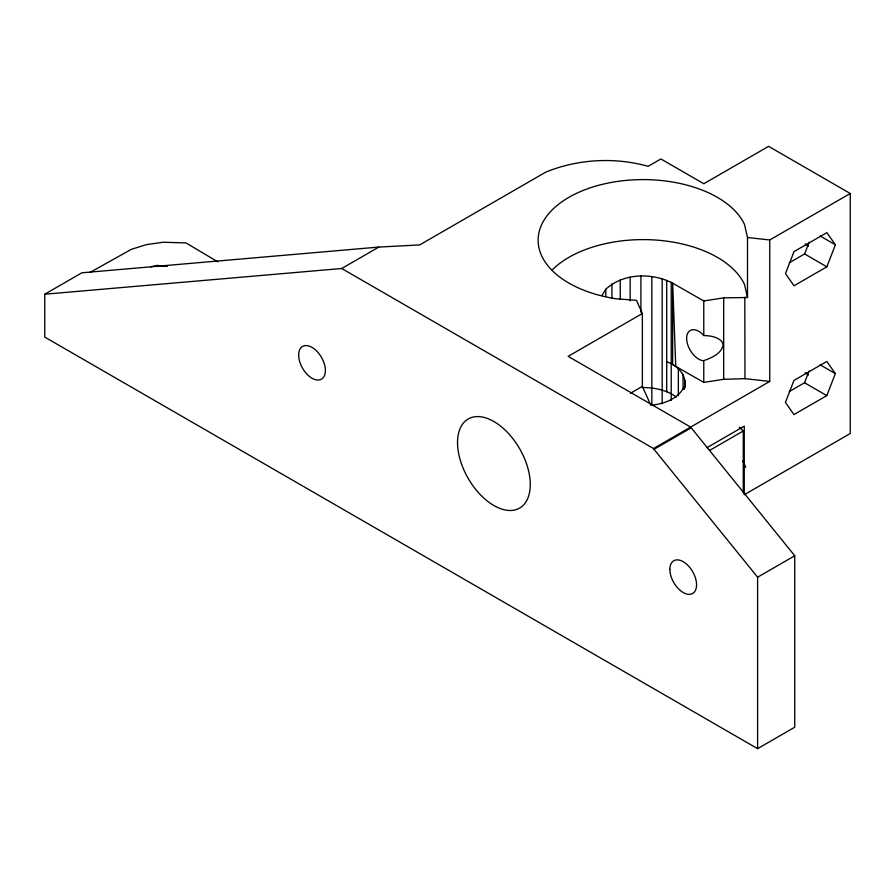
<?xml version="1.0" encoding="UTF-8"?>
<svg xmlns="http://www.w3.org/2000/svg" width="895" height="895" viewBox="0 0 895 895"><rect width="100%" height="100%" fill="white"/><g stroke="black" fill="none" stroke-linecap="round" stroke-linejoin="round"><path stroke-width="1.34" d="M605.803 296.211L605.803 289.242C623.367 272.953 652.097 272.505 672.66 283.167L703.772 300.955L723.697 297.867L747.493 297.509L747.493 237.511L744.539 224.522A104.995 60.614 0 0 0 568.884 197.347A104.995 60.614 0 0 0 615.95 298.762L636.457 300.328L642.375 313.507L642.375 386.371L650.945 405.446M620.246 299.389L620.246 279.889M630.158 300.877L630.169 277.215M662.188 278.613L662.188 403.779M666.708 391.853L666.708 280.415M671.216 282.205L671.216 400.501M706.893 447.713L744.26 426.143L744.26 494.722L850.25 433.527L850.25 193.499L769.745 239.972L769.745 381.415L744.964 378.663L723.697 379.312L703.772 382.389L703.772 360.674C711.413 357.81 721.247 353.984 723.149 345.101L722.019 341.666C717.41 336.733 710.216 335.726 703.772 335.536L701.915 333.578A17.061 9.912 59.7 0 0 686.633 338.321A17.061 9.912 59.7 0 0 701.915 360.495L703.772 360.674M703.772 335.536L703.772 300.955M723.697 379.312L723.697 297.867M684.205 389.426C688.098 376.75 678.466 365.428 666.708 361.848M789.334 262.75L804.594 253.945L809.114 242.299M826.857 266.811L835.404 244.794L826.868 232.644L794.01 251.607L785.474 273.624L794.01 285.773L826.857 266.811L804.594 253.945M789.278 391.562L804.538 382.758L809.058 371.101M826.801 395.612L835.348 373.607L826.812 361.457L793.954 380.42L785.418 402.426L793.954 414.575L826.801 395.612L804.538 382.758M684.205 386.696C678.455 398.711 664.482 403.723 652.052 405.155M602.122 295.193L605.803 289.242M642.375 313.507L568.135 356.367L690.638 427.094L794.738 555.773L794.738 727.221L757.617 748.656L44.75 337.091L44.75 294.22L81.87 272.796L378.831 247.076L419.654 244.928L545.872 172.064C578.17 158.986 614.596 156.983 648.159 166.313L660.89 158.963L703.806 183.743L768.581 146.344L850.25 193.499M44.75 294.22L341.711 268.5L378.831 247.076M630.404 393.285L642.375 386.371M341.711 268.5L653.518 448.529L769.745 381.415M653.518 448.529L654.01 449.301L691.13 427.866M709.59 450.442L743.275 430.987L739.225 427.217M757.617 748.656L757.617 577.208L794.738 555.773M90.171 272.349L131.453 249.269L146.567 244.592L163.226 242.232L186.015 242.937L217.798 261.843M150.673 266.833L157.196 265.39L167.443 266.318M642.286 387.513C654.144 387.591 666.663 389.772 676.307 397.078M747.493 237.511L769.745 239.972M675.759 366.402L672.66 283.167L672.648 364.612L703.772 382.389M820.167 236L835.404 244.794M820.111 364.813L835.348 373.607M654.01 449.301L757.617 577.208M747.493 297.509L744.539 284.532A104.995 60.614 0 0 0 656.829 240.128A104.995 60.614 0 0 0 552.193 269.91M744.819 297.229L744.964 378.663M743.275 430.987L743.275 492.709M685.055 380.386L685.055 387.211M683.064 374.166L683.064 389.168M678.343 368.46L678.343 395.735M651.851 276.51L651.851 404.406M640.921 276.007L640.921 312.232M611.912 283.995L611.912 297.923M808.353 375.005A26.906 15.528 60 0 1 805.176 372.644M808.353 246.226A26.906 15.528 60 0 1 805.176 243.876M742.682 460.992A104.995 60.614 0 0 1 745.725 467.391M669.852 569.399A18.896 10.908 60 0 0 689.888 594.336A18.896 10.908 60 0 0 689.888 567.609A18.896 10.908 60 0 0 669.852 569.399M298.65 355.091A18.896 10.908 60 0 0 318.698 380.028A18.896 10.908 60 0 0 318.698 353.301A18.896 10.908 60 0 0 298.65 355.091M457.524 442.522A51.44 29.703 60 0 0 512.085 510.407A51.44 29.703 60 0 0 512.085 437.655A51.44 29.703 60 0 0 457.524 442.522"/></g></svg>
